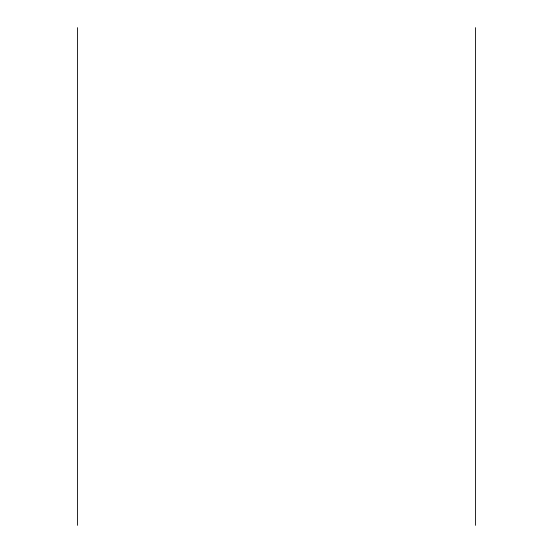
<?xml version="1.0" encoding="UTF-8"?>
<svg xmlns="http://www.w3.org/2000/svg" width="553" height="553" viewBox="0 0 553 553"><rect width="100%" height="100%" fill="white"/><g stroke="black" fill="none" stroke-linecap="round" stroke-linejoin="round"><path stroke-width="0.83" d="M475.58 27.65L475.58 525.35M77.42 27.65L77.42 525.35"/></g></svg>
